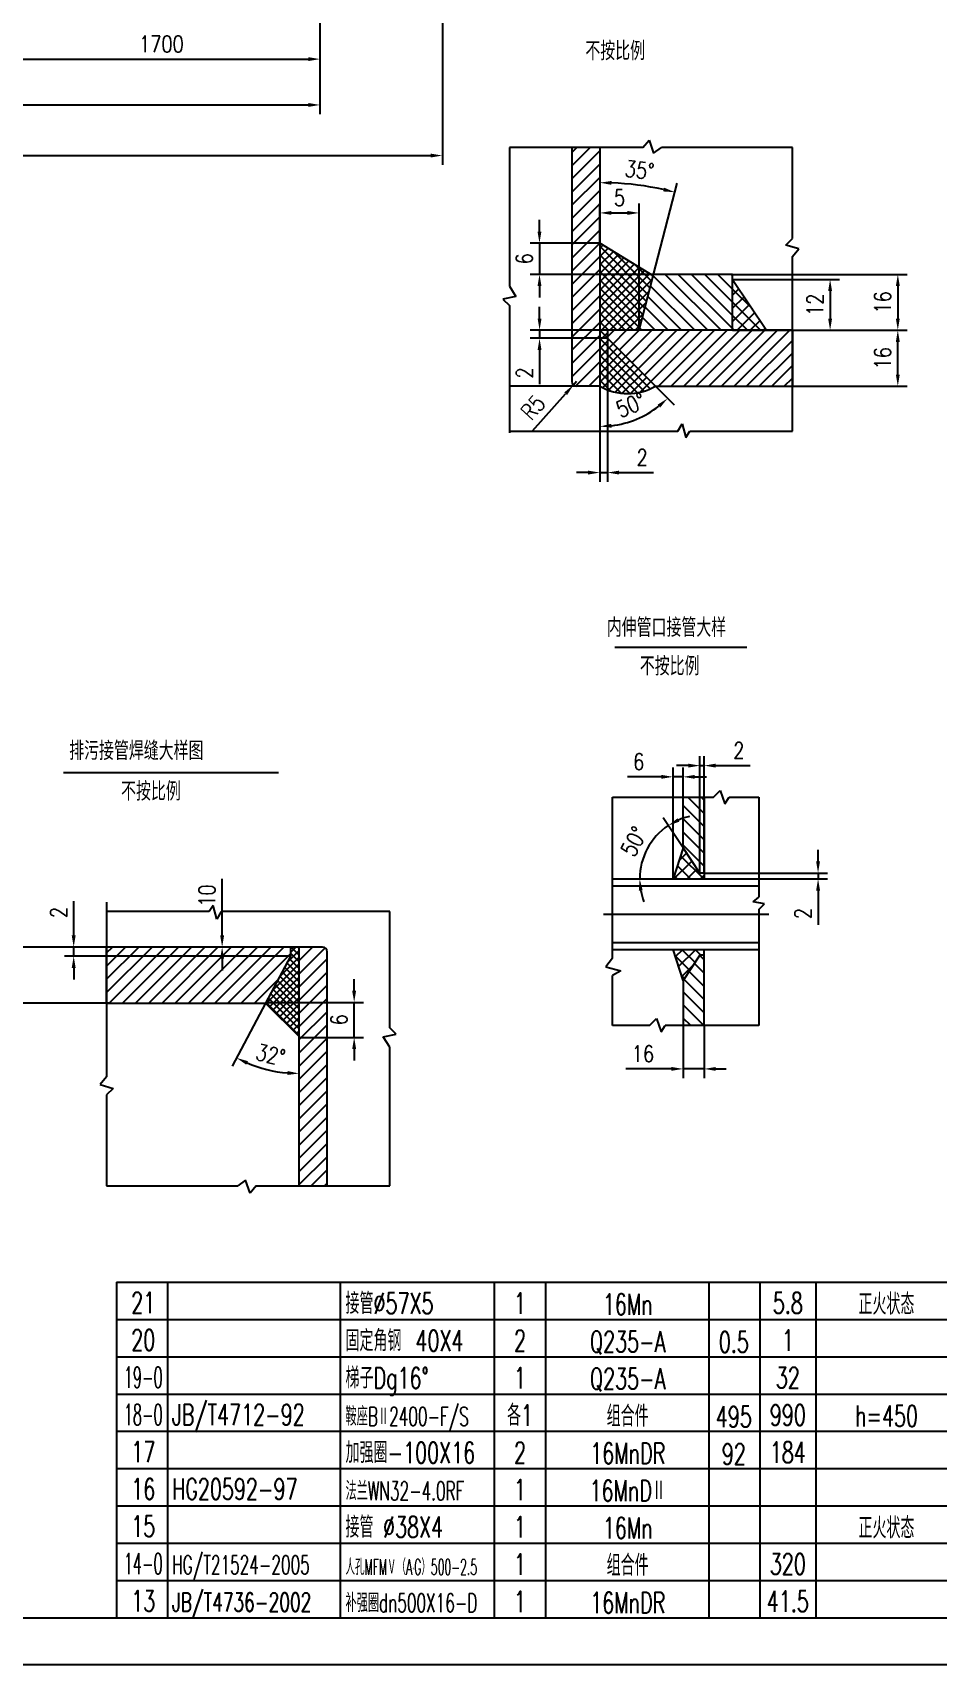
# Model space of a CAD drawing. Header units: millimetres. Extents: x -625 to 20400, y -250 to 14600.
# Drawn here: x 10701 to 15551, y -250 to 8502 of the extents above; entities that cross this region are included whole.
import ezdxf
from ezdxf.enums import TextEntityAlignment as Align

# ---------------------------------------------------------------- set-up
doc = ezdxf.new("R2010")
doc.units = ezdxf.units.MM
doc.header["$LTSCALE"] = 250
doc.linetypes.add('CENTERX2', pattern=[101.6, 63.5, -12.7, 12.7, -12.7])
for name, color, linetype in [('1轮廓实线层', 7, 'Continuous'), ('2细线层', 4, 'Continuous'), ('5剖面线层', 2, 'Continuous'), ('6文字层', 3, 'Continuous'), ('LAYER1', 7, 'Continuous'), ('LAYER2', 7, 'Continuous'), ('LAYER3', 1, 'CENTERX2'), ('LAYER5', 1, 'Continuous'), ('THK', 7, 'Continuous'), ('图框层', 7, 'Continuous')]:
    doc.layers.add(name, color=color, linetype=linetype)
doc.styles.add('PC_TEXTSTYLE', font='romans.shx', dxfattribs={"width": 0.8, "bigfont": 'hzfs.shx'})
doc.styles.add('TH_GBDIM', font='romans.shx', dxfattribs={"width": 0.8, "bigfont": 'gbcbig.shx'})
doc.dimstyles.new('TH_GBDIM', dxfattribs={"dimscale": 25, "dimtxt": 3.5, "dimasz": 2.5, "dimexe": 2, "dimexo": 0, "dimgap": 1.5, "dimtad": 1, "dimdec": 0, "dimzin": 0, "dimdsep": 46, "dimtxsty": 'TH_GBDIM', "dimcen": 2.5, "dimclrd": 130, "dimclre": 130, "dimclrt": 3, "dimadec": 0, "dimazin": 0, "dimtfac": 0.714286, "dimtdec": 0, "dimtmove": 0, "dimatfit": 3, "dimfxl": 0, "dimtolj": 1, "dimtzin": 0, "dimlwd": -1, "dimlwe": -1, "dimarcsym": 0})
pattern_1 = [(135, (468.77, 1311.81), (-35.35534, -35.35534), [])]
pattern_2 = [(45, (468.77, 1311.81), (-35.35534, 35.35534), [])]
pattern_3 = [(135, (10223.51, 1885.563), (-35.35534, -35.35534), [])]

# ---------------------------------------------------------------- blocks, each defined once
blk = doc.blocks.new('*D64')
at = {"layer": '1轮廓实线层', "color": 130}
for p, q in [((13381.2, 6366.9), (13558.2, 6565.1)), ((13616.5, 6630.3), (13599.9, 6611.7))]:
    blk.add_line(p, q, dxfattribs=at)
blk.add_solid([(13550.5, 6572), (13566, 6558.1), (13599.9, 6611.7)], dxfattribs=at)
at = {"layer": 'Defpoints', "color": 0}
for p in [(13599.9, 6611.7), (13616.5, 6630.3)]:
    blk.add_point(p, dxfattribs=at)
at = {"layer": '1轮廓实线层', "color": 3, "insert": (13383.3, 6491.2), "char_height": 87.5, "attachment_point": 5, "rotation": 48.22832, "style": 'TH_GBDIM'}
blk.add_mtext('\\A1;R5', dxfattribs=at)
blk = doc.blocks.new('*D62')
at = {"layer": '1轮廓实线层', "color": 130}
for p, q in [((13418.1, 7434.6), (13418.1, 7497.1)), ((13741.5, 7372.1), (13368.1, 7372.1)), ((13418.1, 7372.1), (13418.1, 7205.3)), ((14029.9, 7205.3), (13368.1, 7205.3)), ((13418.1, 7142.8), (13418.1, 7080.3))]:
    blk.add_line(p, q, dxfattribs=at)
for points in [[(13407.7, 7434.6), (13428.5, 7434.6), (13418.1, 7372.1)], [(13407.7, 7142.8), (13428.5, 7142.8), (13418.1, 7205.3)]]:
    blk.add_solid(points, dxfattribs=at)
at = {"layer": 'Defpoints', "color": 0}
for p in [(13741.5, 7372.1), (13418.1, 7205.3), (14029.9, 7205.3)]:
    blk.add_point(p, dxfattribs=at)
at = {"layer": '1轮廓实线层', "color": 3, "insert": (13336.9, 7288.7), "char_height": 87.5, "attachment_point": 5, "rotation": 90, "style": 'TH_GBDIM'}
blk.add_mtext('\\A1;6', dxfattribs=at)
blk = doc.blocks.new('*D65')
at = {"layer": '1轮廓实线层', "color": 130}
for p, q in [((13418.6, 6967.8), (13418.6, 7030.3)), ((13782.5, 6905.3), (13368.6, 6905.3)), ((13782.5, 6862.3), (13368.6, 6862.3)), ((13418.6, 6905.3), (13418.6, 6862.3)), ((13418.6, 6799.8), (13418.6, 6615.7))]:
    blk.add_line(p, q, dxfattribs=at)
for points in [[(13408.2, 6967.8), (13429, 6967.8), (13418.6, 6905.3)], [(13408.2, 6799.8), (13429, 6799.8), (13418.6, 6862.3)]]:
    blk.add_solid(points, dxfattribs=at)
at = {"layer": 'Defpoints', "color": 0}
for p in [(13418.6, 6862.3), (13782.5, 6905.3), (13782.5, 6862.3)]:
    blk.add_point(p, dxfattribs=at)
at = {"layer": '1轮廓实线层', "color": 3, "insert": (13337.3, 6676.5), "char_height": 87.5, "attachment_point": 5, "rotation": 90, "style": 'TH_GBDIM'}
blk.add_mtext('\\A1;2', dxfattribs=at)
blk = doc.blocks.new('*D67')
at = {"layer": '1轮廓实线层', "color": 130}
for p, q in [((14453.5, 7205.3), (15388.8, 7205.3)), ((15338.8, 7142.8), (15338.8, 6967.8)), ((14453.5, 6905.3), (15388.8, 6905.3))]:
    blk.add_line(p, q, dxfattribs=at)
for points in [[(15328.4, 7142.8), (15349.2, 7142.8), (15338.8, 7205.3)], [(15328.4, 6967.8), (15349.2, 6967.8), (15338.8, 6905.3)]]:
    blk.add_solid(points, dxfattribs=at)
at = {"layer": 'Defpoints', "color": 0}
for p in [(14453.5, 7205.3), (14453.5, 6905.3), (15338.8, 6905.3)]:
    blk.add_point(p, dxfattribs=at)
at = {"layer": '1轮廓实线层', "color": 3, "insert": (15257.5, 7055.3), "char_height": 87.5, "attachment_point": 5, "rotation": 90, "style": 'TH_GBDIM'}
blk.add_mtext('\\A1;16', dxfattribs=at)
blk = doc.blocks.new('*D68')
at = {"layer": '1轮廓实线层', "color": 130}
for p, q in [((14453.5, 7178.3), (15026, 7178.3)), ((14976, 7115.8), (14976, 6967.8)), ((14453.5, 6905.3), (15026, 6905.3))]:
    blk.add_line(p, q, dxfattribs=at)
for points in [[(14965.6, 7115.8), (14986.4, 7115.8), (14976, 7178.3)], [(14965.6, 6967.8), (14986.4, 6967.8), (14976, 6905.3)]]:
    blk.add_solid(points, dxfattribs=at)
at = {"layer": 'Defpoints', "color": 0}
for p in [(14453.5, 7178.3), (14453.5, 6905.3), (14976, 6905.3)]:
    blk.add_point(p, dxfattribs=at)
at = {"layer": '1轮廓实线层', "color": 3, "insert": (14894.7, 7041.8), "char_height": 87.5, "attachment_point": 5, "rotation": 90, "style": 'TH_GBDIM'}
blk.add_mtext('\\A1;12', dxfattribs=at)
blk = doc.blocks.new('*D69')
at = {"layer": '1轮廓实线层', "color": 130}
blk.add_line((14029.9, 7205.3), (14156.5, 7694.2), dxfattribs=at)
blk.add_arc((13741.5, 6092), 1605, 77.71037, 87.76874, dxfattribs=at)
for points in [[(13803.8, 7685.4), (13804.2, 7706.2), (13741.5, 7697)], [(14085.6, 7670.4), (14080.8, 7650.1), (14144, 7645.8)]]:
    blk.add_solid(points, dxfattribs=at)
at = {"layer": 'Defpoints', "color": 0}
for p in [(13741.5, 7885.5), (14011.4, 7674.2), (14029.9, 7205.3), (13952.2, 6905.3), (13741.5, 6605.3)]:
    blk.add_point(p, dxfattribs=at)
at = {"layer": '1轮廓实线层', "color": 3, "insert": (13954.6, 7764.8), "char_height": 87.5, "attachment_point": 5, "rotation": 352.73955, "style": 'TH_GBDIM'}
blk.add_mtext('\\A1;35%%D', dxfattribs=at)
blk = doc.blocks.new('*D63')
at = {"layer": '1轮廓实线层', "color": 130}
for p, q in [((13741.5, 7372.1), (13741.5, 7584.8)), ((13804, 7534.8), (13889.7, 7534.8)), ((13952.2, 6905.3), (13952.2, 7584.8))]:
    blk.add_line(p, q, dxfattribs=at)
for points in [[(13804, 7545.2), (13804, 7524.4), (13741.5, 7534.8)], [(13889.7, 7545.2), (13889.7, 7524.4), (13952.2, 7534.8)]]:
    blk.add_solid(points, dxfattribs=at)
at = {"layer": 'Defpoints', "color": 0}
for p in [(13952.2, 7534.8), (13741.5, 7372.1), (13952.2, 6905.3)]:
    blk.add_point(p, dxfattribs=at)
at = {"layer": '1轮廓实线层', "color": 3, "insert": (13846.9, 7616), "char_height": 87.5, "attachment_point": 5, "style": 'TH_GBDIM'}
blk.add_mtext('\\A1;5', dxfattribs=at)
blk = doc.blocks.new('*D70')
at = {"layer": '1轮廓实线层', "color": 130}
for p, q in [((13741.5, 6605.3), (13741.5, 6339.5)), ((14039.5, 6605.3), (14140.2, 6504.6))]:
    blk.add_line(p, q, dxfattribs=at)
blk.add_arc((13741.5, 6903.3), 513.9, 276.97308, 308.02692, dxfattribs=at)
for points in [[(14051.2, 6506.4), (14065, 6490.8), (14104.9, 6540)], [(13804.6, 6382.9), (13803.3, 6403.7), (13741.5, 6389.5)]]:
    blk.add_solid(points, dxfattribs=at)
at = {"layer": 'Defpoints', "color": 0}
for p in [(13741.5, 7885.5), (13782.5, 6862.3), (13741.5, 6605.3), (14039.5, 6605.3), (13874.5, 6407)]:
    blk.add_point(p, dxfattribs=at)
at = {"layer": '1轮廓实线层', "color": 3, "insert": (13907.1, 6503.7), "char_height": 87.5, "attachment_point": 5, "rotation": 22.5, "style": 'TH_GBDIM'}
blk.add_mtext('\\A1;50%%d', dxfattribs=at)
blk = doc.blocks.new('*D71')
at = {"layer": '1轮廓实线层', "color": 130}
for p, q in [((13782.5, 6869.9), (13782.5, 6092.1)), ((13741.5, 6605.3), (13741.5, 6092.1)), ((13679, 6142.1), (13616.5, 6142.1)), ((13741.5, 6142.1), (13782.5, 6142.1)), ((13845, 6142.1), (14029.2, 6142.1))]:
    blk.add_line(p, q, dxfattribs=at)
for points in [[(13679, 6152.5), (13679, 6131.7), (13741.5, 6142.1)], [(13845, 6152.5), (13845, 6131.7), (13782.5, 6142.1)]]:
    blk.add_solid(points, dxfattribs=at)
at = {"layer": 'Defpoints', "color": 0}
for p in [(13782.5, 6869.9), (13741.5, 6605.3), (13782.5, 6142.1)]:
    blk.add_point(p, dxfattribs=at)
at = {"layer": '1轮廓实线层', "color": 3, "insert": (13968.4, 6223.4), "char_height": 87.5, "attachment_point": 5, "style": 'TH_GBDIM'}
blk.add_mtext('\\A1;2', dxfattribs=at)
blk = doc.blocks.new('*D72')
at = {"layer": '1轮廓实线层', "color": 130}
for p, q in [((14759.7, 6905.3), (15388.8, 6905.3)), ((15338.8, 6667.8), (15338.8, 6842.8)), ((14773.6, 6605.3), (15388.8, 6605.3))]:
    blk.add_line(p, q, dxfattribs=at)
for points in [[(15328.4, 6842.8), (15349.2, 6842.8), (15338.8, 6905.3)], [(15328.4, 6667.8), (15349.2, 6667.8), (15338.8, 6605.3)]]:
    blk.add_solid(points, dxfattribs=at)
at = {"layer": 'Defpoints', "color": 0}
for p in [(14759.7, 6905.3), (15338.8, 6905.3), (14773.6, 6605.3)]:
    blk.add_point(p, dxfattribs=at)
at = {"layer": '1轮廓实线层', "color": 3, "insert": (15257.5, 6755.3), "char_height": 87.5, "attachment_point": 5, "rotation": 90, "style": 'TH_GBDIM'}
blk.add_mtext('\\A1;16', dxfattribs=at)
blk = doc.blocks.new('*D73')
at = {"layer": '1轮廓实线层', "color": 130}
for p, q in [((14911.4, 4056.7), (14911.4, 4119.2)), ((14300.8, 3994.2), (14961.4, 3994.2)), ((14300.8, 3962.7), (14961.4, 3962.7)), ((14911.4, 3994.2), (14911.4, 3962.7)), ((14911.4, 3900.2), (14911.4, 3716.1))]:
    blk.add_line(p, q, dxfattribs=at)
for points in [[(14900.9, 4056.7), (14921.8, 4056.7), (14911.4, 3994.2)], [(14900.9, 3900.2), (14921.8, 3900.2), (14911.4, 3962.7)]]:
    blk.add_solid(points, dxfattribs=at)
at = {"layer": 'Defpoints', "color": 0}
for p in [(14300.8, 3994.2), (14300.8, 3962.7), (14911.4, 3962.7)]:
    blk.add_point(p, dxfattribs=at)
at = {"layer": '1轮廓实线层', "color": 3, "insert": (14830.1, 3776.9), "char_height": 87.5, "attachment_point": 5, "rotation": 90, "style": 'TH_GBDIM'}
blk.add_mtext('\\A1;2', dxfattribs=at)
blk = doc.blocks.new('*D74')
at = {"layer": '1轮廓实线层', "color": 130}
for p, q in [((14215.8, 4570.4), (14153.3, 4570.4)), ((14278.3, 3994.2), (14278.3, 4620.4)), ((14278.3, 4570.4), (14300.8, 4570.4)), ((14300.8, 3994.2), (14300.8, 4620.4)), ((14363.3, 4570.4), (14547.5, 4570.4))]:
    blk.add_line(p, q, dxfattribs=at)
for points in [[(14215.8, 4580.9), (14215.8, 4560), (14278.3, 4570.4)], [(14363.3, 4580.9), (14363.3, 4560), (14300.8, 4570.4)]]:
    blk.add_solid(points, dxfattribs=at)
at = {"layer": 'Defpoints', "color": 0}
for p in [(14300.8, 4570.4), (14278.3, 3994.2), (14300.8, 3994.2)]:
    blk.add_point(p, dxfattribs=at)
at = {"layer": '1轮廓实线层', "color": 3, "insert": (14486.6, 4651.7), "char_height": 87.5, "attachment_point": 5, "style": 'TH_GBDIM'}
blk.add_mtext('\\A1;2', dxfattribs=at)
blk = doc.blocks.new('*D75')
at = {"layer": '1轮廓实线层', "color": 130}
for p, q in [((14134.1, 3962.7), (14134.1, 4560.2)), ((14188.2, 4129.1), (14188.2, 4560.2)), ((14071.6, 4510.2), (13890.7, 4510.2)), ((14188.2, 4510.2), (14134.1, 4510.2)), ((14250.7, 4510.2), (14313.2, 4510.2))]:
    blk.add_line(p, q, dxfattribs=at)
for points in [[(14071.6, 4520.6), (14071.6, 4499.8), (14134.1, 4510.2)], [(14250.7, 4520.6), (14250.7, 4499.8), (14188.2, 4510.2)]]:
    blk.add_solid(points, dxfattribs=at)
at = {"layer": 'Defpoints', "color": 0}
for p in [(14134.1, 4510.2), (14188.2, 4129.1), (14134.1, 3962.7)]:
    blk.add_point(p, dxfattribs=at)
at = {"layer": '1轮廓实线层', "color": 3, "insert": (13949.9, 4591.5), "char_height": 87.5, "attachment_point": 5, "style": 'TH_GBDIM'}
blk.add_mtext('\\A1;6', dxfattribs=at)
blk = doc.blocks.new('*D76')
at = {"layer": '1轮廓实线层', "color": 130}
blk.add_line((14188.2, 4129.1), (14080.5, 4290.5), dxfattribs=at)
for start, end in [(102.88954, 113.30953), (123.72953, 180), (190.41999, 200.83999)]:
    blk.add_arc((14299.3, 3962.7), 344.1, start, end, dxfattribs=at)
for points in [[(14168.1, 4269.6), (14158.2, 4287.9), (14108.2, 4248.9)], [(13950.5, 3899.5), (13971.2, 3901.4), (13955.2, 3962.7)]]:
    blk.add_solid(points, dxfattribs=at)
at = {"layer": 'Defpoints', "color": 0}
for p in [(14026.3, 4172.3), (14188.2, 4129.1), (13810, 3962.7), (14278.3, 3994.2), (14593.5, 3962.7)]:
    blk.add_point(p, dxfattribs=at)
at = {"layer": '1轮廓实线层', "color": 3, "insert": (13924.2, 4163.3), "char_height": 87.5, "attachment_point": 5, "rotation": 61.86476, "style": 'TH_GBDIM'}
blk.add_mtext('\\A1;50%%D', dxfattribs=at)
blk = doc.blocks.new('*D89')
at = {"layer": 'Defpoints', "color": 0}
for p in [(12241.4, 9061.8), (10541.4, 8364.1), (12241.4, 8359.8)]:
    blk.add_point(p, dxfattribs=at)
at = {"layer": 'THK', "color": 130}
for p, q in [((12241.4, 9061.8), (12241.4, 8309.8)), ((10541.4, 8364.1), (10541.4, 8309.8)), ((10603.9, 8359.8), (12178.9, 8359.8))]:
    blk.add_line(p, q, dxfattribs=at)
for points in [[(10603.9, 8370.2), (10603.9, 8349.4), (10541.4, 8359.8)], [(12178.9, 8370.2), (12178.9, 8349.4), (12241.4, 8359.8)]]:
    blk.add_solid(points, dxfattribs=at)
at = {"layer": 'THK', "color": 3, "insert": (11391.4, 8441), "char_height": 87.5, "attachment_point": 5, "style": 'TH_GBDIM'}
blk.add_mtext('\\A1;1700', dxfattribs=at)
blk = doc.blocks.new('*D92')
at = {"layer": 'Defpoints', "color": 0}
for p in [(2241.4, 8369), (12241.4, 8359.8), (12241.4, 8113.9)]:
    blk.add_point(p, dxfattribs=at)
at = {"layer": 'THK', "color": 130}
for p, q in [((2241.4, 8369), (2241.4, 8063.9)), ((12241.4, 8359.8), (12241.4, 8063.9)), ((2303.9, 8113.9), (12178.9, 8113.9))]:
    blk.add_line(p, q, dxfattribs=at)
for points in [[(2303.9, 8124.3), (2303.9, 8103.4), (2241.4, 8113.9)], [(12178.9, 8124.3), (12178.9, 8103.4), (12241.4, 8113.9)]]:
    blk.add_solid(points, dxfattribs=at)
at = {"layer": 'THK', "color": 3, "insert": (7241.4, 8195.1), "char_height": 87.5, "attachment_point": 5, "style": 'TH_GBDIM'}
blk.add_mtext('\\A1;10000', dxfattribs=at)
blk = doc.blocks.new('*D93')
at = {"layer": 'Defpoints', "color": 0}
for p in [(1585.4, 10277.8), (12897.4, 10277.8), (12897.4, 7842.5)]:
    blk.add_point(p, dxfattribs=at)
at = {"layer": 'THK', "color": 130}
for p, q in [((1585.4, 10277.8), (1585.4, 7792.5)), ((12897.4, 10277.8), (12897.4, 7792.5)), ((1647.9, 7842.5), (12834.9, 7842.5))]:
    blk.add_line(p, q, dxfattribs=at)
for points in [[(1647.9, 7852.9), (1647.9, 7832.1), (1585.4, 7842.5)], [(12834.9, 7852.9), (12834.9, 7832.1), (12897.4, 7842.5)]]:
    blk.add_solid(points, dxfattribs=at)
at = {"layer": 'THK', "color": 3, "insert": (7241.4, 7926.2), "char_height": 87.5, "attachment_point": 5, "style": 'TH_GBDIM'}
blk.add_mtext('\\A1;～11312', dxfattribs=at)
blk = doc.blocks.new('*D105')
at = {"layer": '1轮廓实线层', "color": 130}
for p, q in [((11717, 3659.4), (11717, 3962.5)), ((12048.4, 3596.9), (11667, 3596.9)), ((12130.2, 3596.9), (11667, 3596.9)), ((11717, 3534.4), (11717, 3471.9))]:
    blk.add_line(p, q, dxfattribs=at)
for points in [[(11706.5, 3659.4), (11727.4, 3659.4), (11717, 3596.9)], [(11706.5, 3534.4), (11727.4, 3534.4), (11717, 3596.9)]]:
    blk.add_solid(points, dxfattribs=at)
at = {"layer": 'Defpoints', "color": 0}
for p in [(11717, 3596.9), (12048.4, 3596.9), (12130.2, 3596.9)]:
    blk.add_point(p, dxfattribs=at)
at = {"layer": '1轮廓实线层', "color": 3, "insert": (11635.7, 3873.3), "char_height": 87.5, "attachment_point": 5, "rotation": 90, "style": 'TH_GBDIM'}
blk.add_mtext('\\A1;10', dxfattribs=at)
blk = doc.blocks.new('*D106')
at = {"layer": '1轮廓实线层', "color": 130}
for p, q in [((10921.4, 3659.4), (10921.4, 3843.6)), ((12083.2, 3596.9), (10871.4, 3596.9)), ((10921.4, 3547.7), (10921.4, 3596.9)), ((12083.2, 3547.7), (10871.4, 3547.7)), ((10921.4, 3485.2), (10921.4, 3422.7))]:
    blk.add_line(p, q, dxfattribs=at)
for points in [[(10911, 3659.4), (10931.8, 3659.4), (10921.4, 3596.9)], [(10911, 3485.2), (10931.8, 3485.2), (10921.4, 3547.7)]]:
    blk.add_solid(points, dxfattribs=at)
at = {"layer": 'Defpoints', "color": 0}
for p in [(10921.4, 3596.9), (12083.2, 3596.9), (12083.2, 3547.7)]:
    blk.add_point(p, dxfattribs=at)
at = {"layer": '1轮廓实线层', "color": 3, "insert": (10840.2, 3782.7), "char_height": 87.5, "attachment_point": 5, "rotation": 90, "style": 'TH_GBDIM'}
blk.add_mtext('\\A1;2', dxfattribs=at)
blk = doc.blocks.new('*D107')
at = {"layer": '1轮廓实线层', "color": 130}
blk.add_line((11950.2, 3296.9), (11770.8, 2958.5), dxfattribs=at)
blk.add_arc((12130.2, 3636.4), 717.3, 247.06119, 265.00617, dxfattribs=at)
for points in [[(11846.2, 2966.4), (11855.1, 2985.2), (11794.2, 3002.6)], [(12068.2, 2932.2), (12067.3, 2911.4), (12130.2, 2919.1)]]:
    blk.add_solid(points, dxfattribs=at)
at = {"layer": 'Defpoints', "color": 0}
for p in [(12130.2, 3596.9), (12083.2, 3547.7), (11950.2, 3296.9), (11901.2, 2956.6), (12130.2, 2316.8)]:
    blk.add_point(p, dxfattribs=at)
at = {"layer": '1轮廓实线层', "color": 3, "insert": (11976.7, 3019.1), "char_height": 87.5, "attachment_point": 5, "rotation": 346.03368, "style": 'TH_GBDIM'}
blk.add_mtext('\\A1;32%%D', dxfattribs=at)
blk = doc.blocks.new('*D104')
at = {"layer": '1轮廓实线层', "color": 130}
for p, q in [((12424.7, 3363.2), (12424.7, 3425.7)), ((11952.2, 3300.7), (12474.7, 3300.7)), ((12424.7, 3113), (12424.7, 3300.7)), ((12130.2, 3113), (12474.7, 3113)), ((12424.7, 3050.5), (12424.7, 2988))]:
    blk.add_line(p, q, dxfattribs=at)
for points in [[(12414.2, 3363.2), (12435.1, 3363.2), (12424.7, 3300.7)], [(12414.2, 3050.5), (12435.1, 3050.5), (12424.7, 3113)]]:
    blk.add_solid(points, dxfattribs=at)
at = {"layer": 'Defpoints', "color": 0}
for p in [(11952.2, 3300.7), (12424.7, 3300.7), (12130.2, 3113)]:
    blk.add_point(p, dxfattribs=at)
at = {"layer": '1轮廓实线层', "color": 3, "insert": (12343.4, 3206.8), "char_height": 87.5, "attachment_point": 5, "rotation": 90, "style": 'TH_GBDIM'}
blk.add_mtext('\\A1;6', dxfattribs=at)
blk = doc.blocks.new('*D109')
at = {"layer": '1轮廓实线层', "color": 130}
for p, q in [((11098.1, 3596.9), (10483, 3596.9)), ((10533, 3534.4), (10533, 3359.4)), ((11112, 3296.9), (10483, 3296.9))]:
    blk.add_line(p, q, dxfattribs=at)
for points in [[(10522.5, 3534.4), (10543.4, 3534.4), (10533, 3596.9)], [(10522.5, 3359.4), (10543.4, 3359.4), (10533, 3296.9)]]:
    blk.add_solid(points, dxfattribs=at)
at = {"layer": 'Defpoints', "color": 0}
for p in [(11098.1, 3596.9), (10533, 3296.9), (11112, 3296.9)]:
    blk.add_point(p, dxfattribs=at)
at = {"layer": '1轮廓实线层', "color": 3, "insert": (10451.7, 3446.9), "char_height": 87.5, "attachment_point": 5, "rotation": 90, "style": 'TH_GBDIM'}
blk.add_mtext('\\A1;16', dxfattribs=at)
blk = doc.blocks.new('PC_MXB_BLOCK')
at = {"layer": '1轮廓实线层'}
for p, q in [((-180, 8), (-180, 0)), ((0, 8), (0, 0))]:
    blk.add_line(p, q, dxfattribs=at)
at = {"layer": '2细线层'}
for p, q in [((-180, 8), (0, 8)), ((-169, 8), (-169, 0)), ((-132, 8), (-132, 0)), ((-99, 8), (-99, 0)), ((-88, 8), (-88, 0)), ((-53, 8), (-53, 0)), ((-42, 8), (-42, 0)), ((-30, 8), (-30, 0)), ((-180, 0), (0, 0))]:
    blk.add_line(p, q, dxfattribs=at)
at = {"layer": '6文字层', "style": 'PC_TEXTSTYLE'}
for tag, width, p, p2 in [('序号', 0.769182, (-178.38, 1.35), (-170.09, 1.35)), ('代号', 3.14773, (-168.05, 1.35), (-134.11, 1.35)), ('名称', 2.802424, (-130.87, 1.2), (-100.28, 1.2)), ('数量', 0.817449, (-97.88, 1.2), (-89, 1.2)), ('材料', 2.943328, (-86.43, 1.01), (-54.3, 1.01)), ('单重', 0.854038, (-52.21, 0.89), (-43, 0.89)), ('总重', 0.958888, (-41.2, 1.27), (-30.86, 1.27)), ('备注', 2.494074, (-28.61, 1.02), (-1.16, 1.02))]:
    blk.add_attdef(tag, text='', height=4.5, dxfattribs=dict(at, width=width)).set_placement(p, p2, align=Align.FIT)

msp = doc.modelspace()

# ---------------------------------------------------------------- hatches: boundary and pattern name
at = {"layer": '5剖面线层'}
h = msp.add_hatch(dxfattribs=at)
h.set_pattern_fill('_U', color=256, scale=50, angle=45, style=0, pattern_type=0)
h.set_pattern_definition(pattern_2)
h.paths.add_polyline_path([(13741.5, 7885.5), (13591.5, 7885.5), (13591.5, 6630.3, 0.414214), (13616.5, 6605.3), (13741.5, 6605.3)])
h = msp.add_hatch(dxfattribs=at)
h.set_pattern_fill('_U', color=256, scale=50, angle=135, style=0, pattern_type=0)
h.set_pattern_definition(pattern_1)
h.paths.add_polyline_path([(14029.9, 7205.3), (13952.2, 6905.3), (14453.5, 6905.3), (14453.5, 7205.3)])
h = msp.add_hatch(dxfattribs=at)
h.set_pattern_fill('ANSI31', color=256, scale=15, style=0)
h.set_pattern_definition([(45, (8964.67, 5621.734), (-33.67596, 33.67596), [])])
h.paths.add_polyline_path([(13782.5, 6905.3), (13782.5, 6862.3), (14039.5, 6605.3), (14773.6, 6605.3), (14773.6, 6905.3)])
h = msp.add_hatch(dxfattribs=at)
h.set_pattern_fill('_U', color=256, scale=50, angle=135, style=0, pattern_type=0)
h.set_pattern_definition(pattern_3)
h.paths.add_polyline_path([(14188.2, 4129.1), (14278.3, 3994.2), (14300.8, 3994.2), (14300.8, 4401), (14188.2, 4401)])
h = msp.add_hatch(dxfattribs=at)
h.set_pattern_fill('_U', color=256, scale=50, angle=225, style=0, pattern_type=0)
h.set_pattern_definition([(225, (25402.97, 8890.424), (35.35534, -35.35534), [])])
h.paths.add_polyline_path([(11098.1, 3596.9), (11098.1, 3296.9), (11950.2, 3296.9), (12083.2, 3547.7), (12083.2, 3596.9)])
h = msp.add_hatch(dxfattribs=at)
h.set_pattern_fill('_U', color=256, scale=50, angle=225, style=0, pattern_type=0)
h.set_pattern_definition([(225, (-1057.95, 6953.83), (35.35534, -35.35534), [])])
h.paths.add_polyline_path([(12280.2, 3571.9, 0.414214), (12255.2, 3596.9), (12130.2, 3596.9), (12130.2, 2316.8), (12280.2, 2316.8)])
h = msp.add_hatch(dxfattribs=at)
h.set_pattern_fill('_U', color=256, scale=50, angle=135, style=0, pattern_type=0)
h.set_pattern_definition([(135, (5616.033, 2313.185), (-35.35534, -35.35534), [])])
h.paths.add_polyline_path([(14188.2, 3175.8), (14300.8, 3175.8), (14300.8, 3553.5), (14278.3, 3553.5), (14188.2, 3418.7)])
at = {"layer": 'LAYER1'}
h = msp.add_hatch(dxfattribs=at)
h.set_pattern_fill('_U', color=1, scale=50, angle=135, style=0, pattern_type=0)
h.set_pattern_definition(pattern_1)
h.paths.add_polyline_path([(14453.5, 6905.3), (14635.7, 6905.3), (14453.5, 7178.3)])
h = msp.add_hatch(dxfattribs=at)
h.set_pattern_fill('_U', color=1, scale=50, angle=45, style=0, pattern_type=0)
h.set_pattern_definition(pattern_2)
h.paths.add_polyline_path([(14453.5, 7178.3), (14453.5, 6905.3), (14635.7, 6905.3)])
h = msp.add_hatch(dxfattribs=at)
h.set_pattern_fill('_U', color=1, scale=50, angle=135, style=0, pattern_type=0)
h.set_pattern_definition(pattern_3)
h.paths.add_polyline_path([(14134.1, 3962.7), (14300.8, 3962.7), (14300.8, 3994.2), (14278.3, 3994.2), (14188.2, 4129.1)])
h.paths.add_polyline_path([(14278.3, 3553.5), (14300.8, 3553.5), (14300.8, 3585), (14134.1, 3585), (14188.2, 3418.7)])
h = msp.add_hatch(dxfattribs=at)
h.set_pattern_fill('_U', color=1, scale=50, angle=45, style=0, pattern_type=0)
h.set_pattern_definition([(45, (10223.51, 1885.563), (-35.35534, 35.35534), [])])
h.paths.add_polyline_path([(14300.8, 3962.7), (14300.8, 3994.2), (14278.3, 3994.2), (14188.2, 4129.1), (14134.1, 3962.7)])
h.paths.add_polyline_path([(14134.1, 3585), (14188.2, 3418.7), (14278.3, 3553.5), (14300.8, 3553.5), (14300.8, 3585)])
at = {"layer": 'LAYER3'}
h = msp.add_hatch(dxfattribs=at)
h.set_pattern_fill('ANSI37', color=256, scale=8, angle=180, style=0)
h.set_pattern_definition([(225, (26162.737, 8703.082), (17.960512, -17.960512), []), (315, (26162.737, 8703.082), (17.960512, 17.960512), [])])
h.paths.add_polyline_path([(12130.2, 3596.9), (12083.2, 3596.9), (12083.2, 3547.7), (11950.2, 3296.9), (12130.2, 3116.9)])
at = {"layer": 'LAYER5'}
h = msp.add_hatch(dxfattribs=at)
h.set_pattern_fill('ANSI37', color=256, scale=10, style=0)
h.set_pattern_definition([(45, (8964.672, 5621.734), (-22.45064, 22.45064), []), (135, (8964.672, 5621.734), (-22.45064, -22.45064), [])])
h.paths.add_polyline_path([(13741.5, 7372.1), (13741.5, 6605.3, 0.263313), (14039.5, 6605.3), (13782.5, 6862.3), (13782.5, 6905.3), (13952.2, 6905.3), (14028, 7198)])

# ---------------------------------------------------------------- linework, layer by layer
at = {"layer": '1轮廓实线层'}
for p, q in [((14028, 7198), (13741.5, 7372.1)), ((13782.5, 6905.3), (13782.5, 6862.3)), ((13782.5, 6862.3), (14039.5, 6605.3)), ((13741.5, 6605.3), (13256.6, 6605.3)), ((13822.7, 5205.4), (14529.9, 5205.4)), ((10866, 4534), (12018.8, 4534)), ((12255.2, 3596.9), (12130.2, 3596.9)), ((11950.2, 3296.9), (12132.2, 3114.9)), ((0, 0), (20150, 0))]:
    msp.add_line(p, q, dxfattribs=at)
at = {"layer": '1轮廓实线层', "color": 130}
for p, q in [((14188.2, 3175.8), (14188.2, 2893.8)), ((14300.8, 3175.8), (14300.8, 2893.8)), ((14125.7, 2943.8), (13881.6, 2943.8)), ((14300.8, 2943.8), (14188.2, 2943.8))]:
    msp.add_line(p, q, dxfattribs=at)
at = {"layer": '1轮廓实线层'}
for centre, radius, start, end in [((13890.5, 6868.6), 302.5, 240.49624, 299.50376), ((12255.2, 3571.9), 25, 0, 90)]:
    msp.add_arc(centre, radius, start, end, dxfattribs=at)
at = {"layer": '1轮廓实线层', "color": 130}
for points in [[(14125.7, 2954.2), (14125.7, 2933.4), (14188.2, 2943.8)], [(14363.3, 2954.2), (14363.3, 2933.4), (14300.8, 2943.8)]]:
    msp.add_solid(points, dxfattribs=at)
at = {"layer": '2细线层'}
for p, q in [((13972.4, 7885.5), (13256.6, 7885.5)), ((13256.6, 7885.5), (13256.6, 7142.4)), ((13972.4, 7885.5), (14005.3, 7924.8)), ((14005.3, 7924.8), (14029.9, 7856)), ((14029.9, 7856), (14071.3, 7885.5)), ((14773.6, 7885.5), (14071.3, 7885.5)), ((14773.6, 7397.1), (14773.6, 7885.5)), ((14739.1, 7362.7), (14773.6, 7397.1)), ((14808.1, 7343), (14739.1, 7362.7)), ((14773.6, 7301.7), (14808.1, 7343)), ((14773.6, 6363.4), (14773.6, 7301.7)), ((13256.6, 7142.4), (13291.1, 7087.3)), ((13291.1, 7087.3), (13222.1, 7072.5)), ((13222.1, 7072.5), (13256.6, 7038.1)), ((13256.6, 7038.1), (13256.6, 6354.5)), ((14159.5, 6363.4), (14182.6, 6403.7)), ((14182.6, 6403.7), (14202.3, 6329.9)), ((13256.6, 6363.4), (14159.5, 6363.4)), ((14202.3, 6329.9), (14224.6, 6363.4)), ((14224.6, 6363.4), (14773.6, 6363.4)), ((13810, 3537.1), (13810, 4401)), ((13810, 4401), (14351.2, 4401)), ((14351.2, 4401), (14386.7, 4436.4)), ((14386.7, 4436.4), (14412, 4365.6)), ((14412, 4365.6), (14434.1, 4401)), ((14434.1, 4401), (14593.5, 4401)), ((14593.5, 4401), (14593.5, 3864.8)), ((14564, 3839.5), (14593.5, 3864.8)), ((11098.1, 3838.8), (11098.1, 2900.5)), ((11647.1, 3787.1), (11098.1, 3787.1)), ((11669.5, 3820.6), (11647.1, 3787.1)), ((11689.2, 3746.8), (11669.5, 3820.6)), ((11712.2, 3787.1), (11689.2, 3746.8)), ((12615.1, 3787.1), (11712.2, 3787.1)), ((12615.1, 3164.1), (12615.1, 3787.1)), ((14624.8, 3829.4), (14564, 3839.5)), ((14593.5, 3798.2), (14624.8, 3829.4)), ((14593.5, 3798.2), (14593.5, 3175.8)), ((13810, 3537.1), (13773.7, 3490.5)), ((13773.7, 3490.5), (13854.7, 3470.2)), ((13854.7, 3470.2), (13810, 3445.4)), ((13810, 3175.8), (13810, 3445.4)), ((12649.6, 3129.7), (12615.1, 3164.1)), ((14008.2, 3175.8), (13810, 3175.8)), ((14008.2, 3175.8), (14045.7, 3213.3)), ((14045.7, 3213.3), (14071, 3142.5)), ((14071, 3142.5), (14091.9, 3175.8)), ((14593.5, 3175.8), (14091.9, 3175.8)), ((12580.6, 3114.9), (12649.6, 3129.7)), ((12615.1, 3059.9), (12580.6, 3114.9)), ((12615.1, 2316.8), (12615.1, 3059.9)), ((11098.1, 2900.5), (11063.6, 2859.2)), ((14363.3, 2943.8), (14419.6, 2943.8)), ((11063.6, 2859.2), (11132.6, 2839.5)), ((11132.6, 2839.5), (11098.1, 2805.1)), ((11098.1, 2805.1), (11098.1, 2316.8)), ((11098.1, 2316.8), (11800.5, 2316.8)), ((11841.8, 2346.3), (11800.5, 2316.8)), ((11866.5, 2277.4), (11841.8, 2346.3)), ((11899.3, 2316.8), (11866.5, 2277.4)), ((11899.3, 2316.8), (12615.1, 2316.8)), ((-625, -250), (20400, -250))]:
    msp.add_line(p, q, dxfattribs=at)
at = {"layer": 'LAYER1'}
for p, q in [((14773.6, 6905.3), (14773.6, 6605.3)), ((14773.6, 6605.3), (14773.6, 6905.3)), ((11098.1, 3596.9), (11098.1, 3296.9)), ((11098.1, 3296.9), (11098.1, 3596.9))]:
    msp.add_line(p, q, dxfattribs=at)
at = {"layer": 'LAYER2'}
for p, q in [((13591.5, 7885.5), (13591.5, 6630.3)), ((13741.5, 7885.5), (13741.5, 6605.3)), ((13952.2, 6905.3), (14029.9, 7205.3)), ((14453.5, 7205.3), (14029.9, 7205.3)), ((14453.5, 6905.3), (14453.5, 7205.3)), ((14453.5, 7178.3), (14635.7, 6905.3)), ((14773.6, 6905.3), (13782.5, 6905.3)), ((14039.5, 6605.3), (14773.6, 6605.3)), ((14188.2, 4129.1), (14188.2, 4401)), ((14300.8, 4401), (14300.8, 3962.7)), ((14188.2, 4129.1), (14134.1, 3962.7)), ((14278.3, 3994.2), (14188.2, 4129.1)), ((13810, 3962.7), (14593.5, 3962.7)), ((14300.8, 3994.2), (14278.3, 3994.2)), ((13810, 3925.2), (14593.5, 3925.2)), ((12130.2, 3596.9), (11098.1, 3596.9)), ((12083.2, 3596.9), (12083.2, 3547.7)), ((12130.2, 2316.8), (12130.2, 3596.9)), ((13810, 3622.5), (14593.5, 3622.5)), ((12083.2, 3547.7), (11950.2, 3296.9)), ((12280.2, 2316.8), (12280.2, 3571.9)), ((13810, 3585), (14593.5, 3585)), ((14188.2, 3418.7), (14134.1, 3585)), ((14278.3, 3553.5), (14188.2, 3418.7)), ((14300.8, 3553.5), (14278.3, 3553.5)), ((14300.8, 3175.8), (14300.8, 3585)), ((14188.2, 3418.7), (14188.2, 3175.8)), ((11098.1, 3296.9), (11950.2, 3296.9))]:
    msp.add_line(p, q, dxfattribs=at)
msp.add_arc((13616.5, 6630.3), 25, 180, 270, dxfattribs=at)
at = {"layer": 'LAYER3'}
msp.add_line((13760.4, 3773.9), (14647.6, 3773.9), dxfattribs=at)

# ---------------------------------------------------------------- block references
at = {"layer": '图框层'}
ref = msp.add_blockref('PC_MXB_BLOCK', (15650, 1600), dxfattribs=dict(at, xscale=25, yscale=25, zscale=25))
ref.add_attrib('材料', '16Mn', dxfattribs={"layer": '6文字层', "height": 112.5, "style": 'PC_TEXTSTYLE', "width": 0.667}).set_placement((13890.8, 1625.3), align=Align.CENTER)
ref.add_attrib('序号', '21', dxfattribs={"layer": '6文字层', "height": 112.5, "style": 'PC_TEXTSTYLE', "width": 0.667}).set_placement((11294.1, 1633.7), align=Align.CENTER)
ref.add_attrib('名称', '接管%%C57X5', (12378.3, 1629.9), dxfattribs={"layer": '6文字层', "height": 112.5, "style": 'PC_TEXTSTYLE', "width": 0.667})
ref.add_attrib('数量', '1', dxfattribs={"layer": '6文字层', "height": 112.5, "style": 'PC_TEXTSTYLE', "width": 0.667}).set_placement((13314, 1629.9), align=Align.CENTER)
ref.add_attrib('备注', '正火状态', dxfattribs={"layer": '6文字层', "height": 112.5, "style": 'PC_TEXTSTYLE', "width": 0.667}).set_placement((15277.9, 1625.6), align=Align.CENTER)
ref.add_attrib('总重', '5.8', dxfattribs={"layer": '6文字层', "height": 112.5, "style": 'PC_TEXTSTYLE', "width": 0.667}).set_placement((14749.4, 1631.6), align=Align.CENTER)
ref = msp.add_blockref('PC_MXB_BLOCK', (15650, 1400), dxfattribs=dict(at, xscale=25, yscale=25, zscale=25))
ref.add_attrib('材料', 'Q235-A', dxfattribs={"layer": '6文字层', "height": 112.5, "style": 'PC_TEXTSTYLE', "width": 0.667}).set_placement((13890.8, 1425.3), align=Align.CENTER)
ref.add_attrib('序号', '20', dxfattribs={"layer": '6文字层', "height": 112.5, "style": 'PC_TEXTSTYLE', "width": 0.667}).set_placement((11294.1, 1433.7), align=Align.CENTER)
ref.add_attrib('名称', '固定角钢\u300040X4', (12378.3, 1429.9), dxfattribs={"layer": '6文字层', "height": 112.5, "style": 'PC_TEXTSTYLE', "width": 0.667})
ref.add_attrib('数量', '2', dxfattribs={"layer": '6文字层', "height": 112.5, "style": 'PC_TEXTSTYLE', "width": 0.667}).set_placement((13314, 1429.9), align=Align.CENTER)
ref.add_attrib('单重', '0.5', dxfattribs={"layer": '6文字层', "height": 112.5, "style": 'PC_TEXTSTYLE', "width": 0.667}).set_placement((14459.9, 1422.2), align=Align.CENTER)
ref.add_attrib('总重', '1', dxfattribs={"layer": '6文字层', "height": 112.5, "style": 'PC_TEXTSTYLE', "width": 0.667}).set_placement((14749.4, 1431.6), align=Align.CENTER)
ref = msp.add_blockref('PC_MXB_BLOCK', (15650, 1200), dxfattribs=dict(at, xscale=25, yscale=25, zscale=25))
ref.add_attrib('材料', 'Q235-A', dxfattribs={"layer": '6文字层', "height": 112.5, "style": 'PC_TEXTSTYLE', "width": 0.667}).set_placement((13890.8, 1225.3), align=Align.CENTER)
ref.add_attrib('序号', '19-0', dxfattribs={"layer": '6文字层', "height": 112.5, "style": 'PC_TEXTSTYLE', "width": 0.466299}).set_placement((11190.5, 1233.7), (11397.8, 1233.7), align=Align.FIT)
ref.add_attrib('名称', '梯子Dg16%%D', (12378.3, 1229.9), dxfattribs={"layer": '6文字层', "height": 112.5, "style": 'PC_TEXTSTYLE', "width": 0.667})
ref.add_attrib('数量', '1', dxfattribs={"layer": '6文字层', "height": 112.5, "style": 'PC_TEXTSTYLE', "width": 0.667}).set_placement((13314, 1229.9), align=Align.CENTER)
ref.add_attrib('总重', '32', dxfattribs={"layer": '6文字层', "height": 112.5, "style": 'PC_TEXTSTYLE', "width": 0.667}).set_placement((14749.4, 1231.6), align=Align.CENTER)
ref = msp.add_blockref('PC_MXB_BLOCK', (15650, 1000), dxfattribs=dict(at, xscale=25, yscale=25, zscale=25))
ref.add_attrib('材料', '组合件', dxfattribs={"layer": '6文字层', "height": 112.5, "style": 'PC_TEXTSTYLE', "width": 0.667}).set_placement((13890.8, 1025.3), align=Align.CENTER)
ref.add_attrib('代号', 'JB/T4712-92', (11448.8, 1033.7), dxfattribs={"layer": '6文字层', "height": 112.5, "style": 'PC_TEXTSTYLE', "width": 0.667})
ref.add_attrib('序号', '18-0', dxfattribs={"layer": '6文字层', "height": 112.5, "style": 'PC_TEXTSTYLE', "width": 0.466299}).set_placement((11190.5, 1033.7), (11397.8, 1033.7), align=Align.FIT)
ref.add_attrib('名称', '鞍座BⅡ2400-F/S', (12378.3, 1029.9), dxfattribs={"layer": '6文字层', "height": 100, "style": 'PC_TEXTSTYLE', "width": 0.6})
ref.add_attrib('数量', '各1', dxfattribs={"layer": '6文字层', "height": 112.5, "style": 'PC_TEXTSTYLE', "width": 0.667}).set_placement((13314, 1029.9), align=Align.CENTER)
ref.add_attrib('备注', 'h=450', dxfattribs={"layer": '6文字层', "height": 112.5, "style": 'PC_TEXTSTYLE', "width": 0.667}).set_placement((15277.9, 1025.6), align=Align.CENTER)
ref.add_attrib('单重', '495', dxfattribs={"layer": '6文字层', "height": 112.5, "style": 'PC_TEXTSTYLE', "width": 0.667}).set_placement((14459.9, 1022.2), align=Align.CENTER)
ref.add_attrib('总重', '990', dxfattribs={"layer": '6文字层', "height": 112.5, "style": 'PC_TEXTSTYLE', "width": 0.667}).set_placement((14749.4, 1031.6), align=Align.CENTER)
ref = msp.add_blockref('PC_MXB_BLOCK', (15650, 800), dxfattribs=dict(at, xscale=25, yscale=25, zscale=25))
ref.add_attrib('材料', '16MnDR', dxfattribs={"layer": '6文字层', "height": 112.5, "style": 'PC_TEXTSTYLE', "width": 0.667}).set_placement((13890.8, 825.3), align=Align.CENTER)
ref.add_attrib('序号', '17', dxfattribs={"layer": '6文字层', "height": 112.5, "style": 'PC_TEXTSTYLE', "width": 0.667}).set_placement((11294.1, 833.7), align=Align.CENTER)
ref.add_attrib('名称', '加强圈-100X16', (12378.3, 829.9), dxfattribs={"layer": '6文字层', "height": 112.5, "style": 'PC_TEXTSTYLE', "width": 0.667})
ref.add_attrib('数量', '2', dxfattribs={"layer": '6文字层', "height": 112.5, "style": 'PC_TEXTSTYLE', "width": 0.667}).set_placement((13314, 829.9), align=Align.CENTER)
ref.add_attrib('单重', '92', dxfattribs={"layer": '6文字层', "height": 112.5, "style": 'PC_TEXTSTYLE', "width": 0.667}).set_placement((14459.9, 822.2), align=Align.CENTER)
ref.add_attrib('总重', '184', dxfattribs={"layer": '6文字层', "height": 112.5, "style": 'PC_TEXTSTYLE', "width": 0.667}).set_placement((14749.4, 831.6), align=Align.CENTER)
ref = msp.add_blockref('PC_MXB_BLOCK', (15650, 600), dxfattribs=dict(at, xscale=25, yscale=25, zscale=25))
ref.add_attrib('材料', '16MnDⅡ', dxfattribs={"layer": '6文字层', "height": 112.5, "style": 'PC_TEXTSTYLE', "width": 0.667}).set_placement((13890.8, 625.3), align=Align.CENTER)
ref.add_attrib('代号', 'HG20592-97', (11448.8, 633.7), dxfattribs={"layer": '6文字层', "height": 112.5, "style": 'PC_TEXTSTYLE', "width": 0.667})
ref.add_attrib('序号', '16', dxfattribs={"layer": '6文字层', "height": 112.5, "style": 'PC_TEXTSTYLE', "width": 0.667}).set_placement((11294.1, 633.7), align=Align.CENTER)
ref.add_attrib('名称', '法兰WN32-4.0RF', (12378.3, 629.9), dxfattribs={"layer": '6文字层', "height": 100, "style": 'PC_TEXTSTYLE', "width": 0.6})
ref.add_attrib('数量', '1', dxfattribs={"layer": '6文字层', "height": 112.5, "style": 'PC_TEXTSTYLE', "width": 0.667}).set_placement((13314, 629.9), align=Align.CENTER)
ref = msp.add_blockref('PC_MXB_BLOCK', (15650, 400), dxfattribs=dict(at, xscale=25, yscale=25, zscale=25))
ref.add_attrib('材料', '16Mn', dxfattribs={"layer": '6文字层', "height": 112.5, "style": 'PC_TEXTSTYLE', "width": 0.667}).set_placement((13890.8, 425.3), align=Align.CENTER)
ref.add_attrib('序号', '15', dxfattribs={"layer": '6文字层', "height": 112.5, "style": 'PC_TEXTSTYLE', "width": 0.667}).set_placement((11294.1, 433.7), align=Align.CENTER)
ref.add_attrib('名称', '接管 %%C38X4', (12378.3, 429.9), dxfattribs={"layer": '6文字层', "height": 112.5, "style": 'PC_TEXTSTYLE', "width": 0.667})
ref.add_attrib('数量', '1', dxfattribs={"layer": '6文字层', "height": 112.5, "style": 'PC_TEXTSTYLE', "width": 0.667}).set_placement((13314, 429.9), align=Align.CENTER)
ref.add_attrib('备注', '正火状态', dxfattribs={"layer": '6文字层', "height": 112.5, "style": 'PC_TEXTSTYLE', "width": 0.667}).set_placement((15277.9, 425.6), align=Align.CENTER)
ref = msp.add_blockref('PC_MXB_BLOCK', (15650, 200), dxfattribs=dict(at, xscale=25, yscale=25, zscale=25))
ref.add_attrib('材料', '组合件', dxfattribs={"layer": '6文字层', "height": 112.5, "style": 'PC_TEXTSTYLE', "width": 0.667}).set_placement((13890.8, 225.3), align=Align.CENTER)
ref.add_attrib('代号', 'HG/T21524-2005', (11448.8, 233.7), dxfattribs={"layer": '6文字层', "height": 100, "style": 'PC_TEXTSTYLE', "width": 0.6})
ref.add_attrib('序号', '14-0', dxfattribs={"layer": '6文字层', "height": 112.5, "style": 'PC_TEXTSTYLE', "width": 0.466299}).set_placement((11190.5, 233.7), (11397.8, 233.7), align=Align.FIT)
ref.add_attrib('名称', '人孔MFMⅤ（A·G）500-2.5', (12378.3, 229.9), dxfattribs={"layer": '6文字层', "height": 85, "style": 'PC_TEXTSTYLE', "width": 0.5})
ref.add_attrib('数量', '1', dxfattribs={"layer": '6文字层', "height": 112.5, "style": 'PC_TEXTSTYLE', "width": 0.667}).set_placement((13314, 229.9), align=Align.CENTER)
ref.add_attrib('总重', '320', dxfattribs={"layer": '6文字层', "height": 112.5, "style": 'PC_TEXTSTYLE', "width": 0.667}).set_placement((14749.4, 231.6), align=Align.CENTER)
ref = msp.add_blockref('PC_MXB_BLOCK', (15650, 0), dxfattribs=dict(at, xscale=25, yscale=25, zscale=25))
ref.add_attrib('材料', '16MnDR', dxfattribs={"layer": '6文字层', "height": 112.5, "style": 'PC_TEXTSTYLE', "width": 0.667}).set_placement((13890.8, 25.3), align=Align.CENTER)
ref.add_attrib('代号', 'JB/T4736-2002', (11448.8, 33.7), dxfattribs={"layer": '6文字层', "height": 100, "style": 'PC_TEXTSTYLE', "width": 0.667})
ref.add_attrib('序号', '13', dxfattribs={"layer": '6文字层', "height": 112.5, "style": 'PC_TEXTSTYLE', "width": 0.667}).set_placement((11294.1, 33.7), align=Align.CENTER)
ref.add_attrib('名称', '补强圈dn500X16-D', (12378.3, 29.9), dxfattribs={"layer": '6文字层', "height": 100, "style": 'PC_TEXTSTYLE', "width": 0.6})
ref.add_attrib('数量', '1', dxfattribs={"layer": '6文字层', "height": 112.5, "style": 'PC_TEXTSTYLE', "width": 0.667}).set_placement((13314, 29.9), align=Align.CENTER)
ref.add_attrib('总重', '41.5', dxfattribs={"layer": '6文字层', "height": 112.5, "style": 'PC_TEXTSTYLE', "width": 0.667}).set_placement((14749.4, 31.6), align=Align.CENTER)

# ---------------------------------------------------------------- texts
at = {"layer": '1轮廓实线层', "color": 3, "insert": (13972.4, 3025.1), "char_height": 87.5, "attachment_point": 5, "style": 'TH_GBDIM'}
msp.add_mtext('16', dxfattribs=at)
at = {"layer": '6文字层', "char_height": 100, "width": 1609.496, "attachment_point": 1, "style": 'PC_TEXTSTYLE'}
for s, insert in [('不按比例', (13663.9, 8453.6)), ('内伸管口接管大样', (13778.9, 5361)), ('不按比例', (13955.9, 5153.9)), ('排污接管焊缝大样图', (10897, 4700)), ('不按比例', (11175.5, 4482.5))]:
    msp.add_mtext(s, dxfattribs=dict(at, insert=insert))

# ---------------------------------------------------------------- dimensions: what is measured, and where the dimension line sits
at = {"layer": '1轮廓实线层'}
for base, line1, line2, text, picture, middle in [((14011.4, 7674.2), ((13952.2, 6905.3), (14029.9, 7205.3)), ((13741.5, 7885.5), (13741.5, 6605.3)), '35%%D', '*D69', (13954.6, 7764.8)), ((13874.5, 6407), ((13782.5, 6862.3), (14039.5, 6605.3)), ((13741.5, 7885.5), (13741.5, 6605.3)), '50%%d', '*D70', (13907.1, 6503.7)), ((14026.3, 4172.3), ((13810, 3962.7), (14593.5, 3962.7)), ((14278.3, 3994.2), (14188.2, 4129.1)), '50%%D', '*D76', (13924.2, 4163.3)), ((11901.2, 2956.6), ((12083.2, 3547.7), (11950.2, 3296.9)), ((12130.2, 2316.8), (12130.2, 3596.9)), '32%%D', '*D107', (11976.7, 3019.1))]:
    dim = msp.add_angular_dim_2l(base=base, line1=line1, line2=line2, text=text, dimstyle='TH_GBDIM', dxfattribs=at)
    dim.commit()
    dim.dimension.update_dxf_attribs({"geometry": picture, "text_midpoint": middle})
for base, p1, p2, text, picture, middle in [((13952.2, 7534.8), (13741.5, 7372.1), (13952.2, 6905.3), '5', '*D63', (13846.9, 7616)), ((13782.5, 6142.1), (13741.5, 6605.3), (13782.5, 6869.9), '2', '*D71', (13968.4, 6223.4)), ((14134.1, 4510.2), (14188.2, 4129.1), (14134.1, 3962.7), '6', '*D75', (13949.9, 4591.5)), ((14300.8, 4570.4), (14278.3, 3994.2), (14300.8, 3994.2), '2', '*D74', (14486.6, 4651.7))]:
    dim = msp.add_linear_dim(base=base, p1=p1, p2=p2, text=text, dimstyle='TH_GBDIM', dxfattribs=at)
    dim.commit()
    dim.dimension.update_dxf_attribs({"geometry": picture, "text_midpoint": middle})
for base, p1, p2, angle, text, picture, middle in [((13418.1, 7205.3), (13741.5, 7372.1), (14029.9, 7205.3), 90, '6', '*D62', (13336.9, 7288.7)), ((15338.8, 6905.3), (14453.5, 7205.3), (14453.5, 6905.3), 90, '16', '*D67', (15257.5, 7055.3)), ((14976, 6905.3), (14453.5, 7178.3), (14453.5, 6905.3), 90, '12', '*D68', (14894.7, 7041.8)), ((13418.6, 6862.3), (13782.5, 6905.3), (13782.5, 6862.3), 90, '2', '*D65', (13337.3, 6676.5)), ((15338.8, 6905.3), (14773.6, 6605.3), (14759.7, 6905.3), 90, '16', '*D72', (15257.5, 6755.3)), ((14911.4, 3962.7), (14300.8, 3994.2), (14300.8, 3962.7), 90, '2', '*D73', (14830.1, 3776.9)), ((10921.4, 3596.9), (12083.2, 3547.7), (12083.2, 3596.9), 270, '2', '*D106', (10840.2, 3782.7)), ((10533, 3296.9), (11098.1, 3596.9), (11112, 3296.9), 270, '16', '*D109', (10451.7, 3446.9)), ((12424.7, 3300.7), (12130.2, 3113), (11952.2, 3300.7), 270, '6', '*D104', (12343.4, 3206.8))]:
    dim = msp.add_linear_dim(base=base, p1=p1, p2=p2, angle=angle, text=text, dimstyle='TH_GBDIM', dxfattribs=at)
    dim.commit()
    dim.dimension.update_dxf_attribs({"geometry": picture, "text_midpoint": middle})
dim = msp.add_radius_dim(center=(13616.5, 6630.3), mpoint=(13599.9, 6611.7), text='R5', dimstyle='TH_GBDIM', dxfattribs=at)
dim.commit()
dim.dimension.update_dxf_attribs({"geometry": '*D64', "text_midpoint": (13443.9, 6437.1), "dimtype": 164})
dim = msp.add_linear_dim(base=(11717, 3596.9), p1=(12048.4, 3596.9), p2=(12130.2, 3596.9), angle=270, text='10', dimstyle='TH_GBDIM', dxfattribs=at)
dim.commit()
dim.dimension.update_dxf_attribs({"geometry": '*D105', "text_midpoint": (11717, 3873.3), "dimtype": 160})
at = {"layer": 'THK'}
for base, p1, p2, text, picture, middle in [((12897.4, 7842.5), (1585.4, 10277.8), (12897.4, 10277.8), '～11312', '*D93', (7241.4, 7926.2)), ((12241.4, 8359.8), (10541.4, 8364.1), (12241.4, 9061.8), '1700', '*D89', (11391.4, 8441)), ((12241.4, 8113.9), (2241.4, 8369), (12241.4, 8359.8), '10000', '*D92', (7241.4, 8195.1))]:
    dim = msp.add_linear_dim(base=base, p1=p1, p2=p2, text=text, dimstyle='TH_GBDIM', dxfattribs=at)
    dim.commit()
    dim.dimension.update_dxf_attribs({"geometry": picture, "text_midpoint": middle})

doc.saveas('drawing.dxf')
